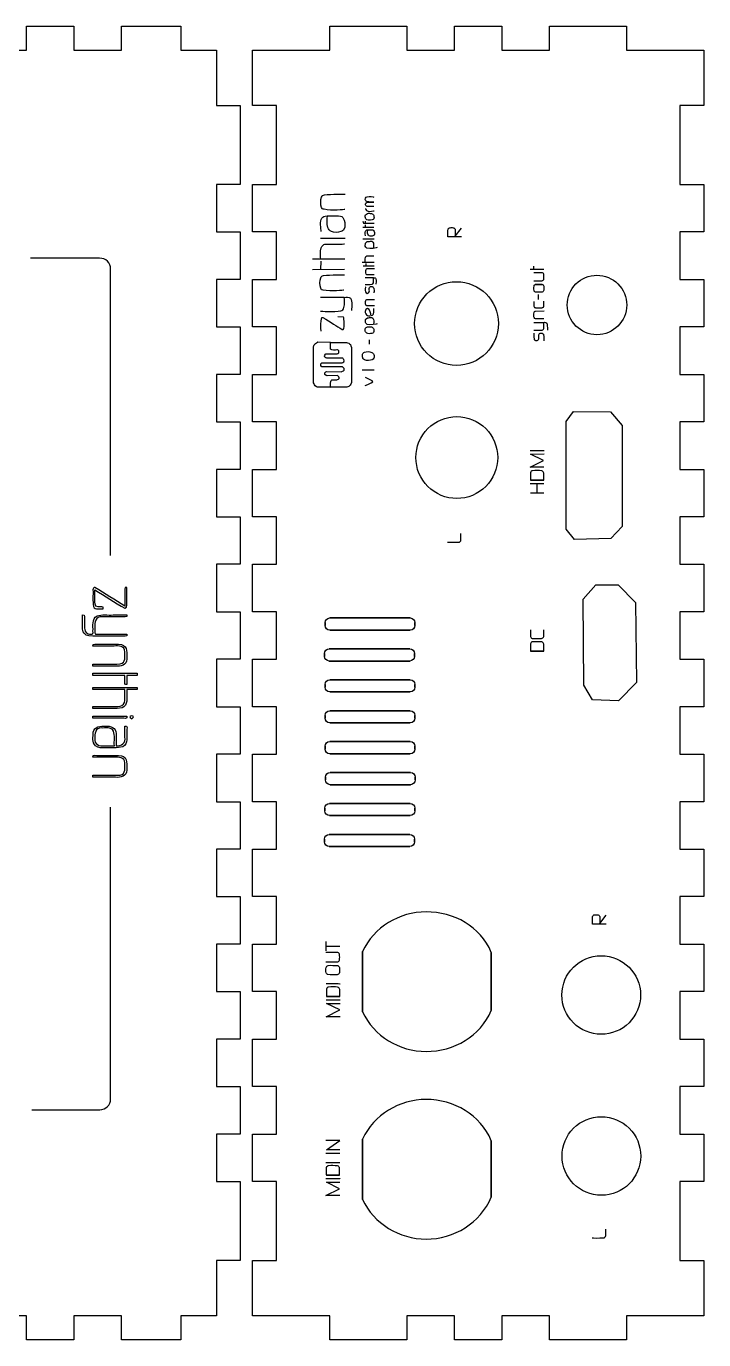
# Model space of a CAD drawing. Extents: x 1 to 409, y 1 to 167.
# Drawn here: x 128.4 to 214, y 0.6 to 166.6 of the extents above; entities that cross this region are included whole.
import ezdxf

# ---------------------------------------------------------------- set-up
doc = ezdxf.new("R2010")
doc.units = 0
doc.layers.add('Imprimir', color=7, linetype='CONTINUOUS')

msp = doc.modelspace()

# ---------------------------------------------------------------- linework, layer by layer
at = {"layer": 'Imprimir', "color": 5}
msp.add_lwpolyline([(122.463343, 163.614104), (128.463334, 163.614104), (128.463334, 166.614111), (134.463355, 166.614111), (134.463355, 163.614104), (140.463349, 163.614104), (140.463349, 166.614111), (147.963382, 166.614111), (147.963382, 163.614104), (152.463398, 163.614104), (152.463398, 156.614086), (155.463392, 156.614086), (155.463392, 146.614061), (152.463398, 146.614061), (152.463398, 140.614046), (155.463392, 140.614046), (155.463392, 134.614035), (152.463398, 134.614035), (152.463398, 128.614025), (155.463392, 128.614025), (155.463392, 122.614014), (152.463398, 122.614014), (152.463398, 116.614004), (155.463392, 116.614004), (155.463392, 110.613993), (152.463398, 110.613993), (152.463398, 104.613985), (155.463392, 104.613985), (155.463392, 98.613978), (152.463398, 98.613978), (152.463398, 92.61397), (155.463392, 92.61397), (155.463392, 86.613965), (152.463398, 86.613965), (152.463398, 80.613963), (155.463392, 80.613963), (155.463392, 74.613958), (152.463398, 74.613958), (152.463398, 68.61395), (155.463392, 68.61395), (155.463392, 62.613945), (152.463398, 62.613945), (152.463398, 56.61394), (155.463392, 56.61394), (155.463392, 50.613938), (152.463398, 50.613938), (152.463398, 44.613933), (155.463392, 44.613933), (155.463392, 38.613923), (152.463398, 38.613923), (152.463398, 32.613912), (155.463392, 32.613912), (155.463392, 26.613904), (152.463398, 26.613904), (152.463398, 20.613894), (155.463392, 20.613894), (155.463392, 10.613877), (152.463398, 10.613877), (152.463398, 3.613866), (147.963382, 3.613866), (147.963382, 0.61386), (140.463349, 0.61386), (140.463349, 3.613866), (134.463355, 3.613866), (134.463355, 0.61386), (128.463334, 0.61386), (128.463334, 3.613866), (122.463343, 3.613866)], dxfattribs=at)
for points in [[(214.044843, 110.614377), (214.044843, 104.614372), (211.044841, 104.614372), (211.044841, 98.614367), (214.044843, 98.614367), (214.044843, 92.614362), (211.044841, 92.614362), (211.044841, 86.614357), (214.044843, 86.614357), (214.044843, 80.614352), (211.044841, 80.614352), (211.044841, 74.614347), (214.044843, 74.614347), (214.044843, 68.614345), (211.044841, 68.614345), (211.044841, 62.61434), (214.044843, 62.61434), (214.044843, 56.614335), (211.044841, 56.614335), (211.044841, 50.61433), (214.044843, 50.61433), (214.044843, 44.614326), (211.044841, 44.614326), (211.044841, 38.614321), (214.044843, 38.614321), (214.044843, 32.614316), (211.044841, 32.614316), (211.044841, 26.614311), (214.044843, 26.614311), (214.044843, 20.614306), (211.044841, 20.614306), (211.044841, 10.614298), (214.044843, 10.614298), (214.044843, 3.614295), (204.294836, 3.614295), (204.294836, 0.614292), (194.544823, 0.614292), (194.544823, 3.614295), (188.544818, 3.614295), (188.544818, 0.614292), (182.544816, 0.614292), (182.544816, 3.614295), (176.544808, 3.614295), (176.544808, 0.614292), (166.794798, 0.614292), (166.794798, 3.614295), (157.044791, 3.614295), (157.044791, 10.614298), (160.044793, 10.614298), (160.044793, 20.614306), (157.044791, 20.614306), (157.044791, 26.614311), (160.044793, 26.614311), (160.044793, 32.614316), (157.044791, 32.614316), (157.044791, 38.614321), (160.044793, 38.614321), (160.044793, 44.614326), (157.044791, 44.614326), (157.044791, 50.61433), (160.044793, 50.61433), (160.044793, 56.614335), (157.044791, 56.614335), (157.044791, 62.61434), (160.044793, 62.61434), (160.044793, 68.614345), (157.044791, 68.614345), (157.044791, 74.614347), (160.044793, 74.614347), (160.044793, 80.614352), (157.044791, 80.614352), (157.044791, 86.614357), (160.044793, 86.614357), (160.044793, 92.614362), (157.044791, 92.614362), (157.044791, 98.614367), (160.044793, 98.614367), (160.044793, 104.614372), (157.044791, 104.614372), (157.044791, 110.614377), (160.044793, 110.614377), (160.044793, 116.614382), (157.044791, 116.614382), (157.044791, 122.614384), (160.044793, 122.614384), (160.044793, 128.614389), (157.044791, 128.614389), (157.044791, 134.614394), (160.044793, 134.614394), (160.044793, 140.614399), (157.044791, 140.614399), (157.044791, 146.614403), (160.044793, 146.614403), (160.044793, 156.614411), (157.044791, 156.614411), (157.044791, 163.614416), (166.794798, 163.614416), (166.794798, 166.614419), (176.544808, 166.614419), (176.544808, 163.614416), (182.544816, 163.614416), (182.544816, 166.614419), (188.544818, 166.614419), (188.544818, 163.614416), (194.544823, 163.614416), (194.544823, 166.614419), (204.294836, 166.614419), (204.294836, 163.614416), (214.044843, 163.614416), (214.044843, 156.614411), (211.044841, 156.614411), (211.044841, 146.614403), (214.044843, 146.614403), (214.044843, 140.614399), (211.044841, 140.614399), (211.044841, 134.614394), (214.044843, 134.614394), (214.044843, 128.614389), (211.044841, 128.614389), (211.044841, 122.614384), (214.044843, 122.614384), (214.044843, 116.614382), (211.044841, 116.614382), (211.044841, 110.614377), (214.044843, 110.614377)], [(200.555507, 127.631378), (200.555507, 127.631378)], [(182.802756, 123.747224), (182.802756, 123.747224)], [(202.254197, 117.875864), (203.727727, 116.146068), (203.727722, 103.396764), (202.318256, 101.859161), (197.705452, 101.731032), (196.680384, 103.076442), (196.680384, 116.658555), (197.577318, 117.939898), (202.254197, 117.875864)], [(182.844527, 106.93556), (182.844527, 106.93556)], [(205.433193, 93.795143), (205.54004, 83.661915), (203.296015, 81.381116), (199.983406, 81.506364), (198.914822, 83.322955), (198.807962, 94.222484), (200.410837, 96.039064), (203.242596, 96.03912), (205.433193, 93.795143)], [(166.793438, 91.832957), (176.966005, 91.832957)], [(166.200822, 90.890814), (166.200822, 91.240346)], [(176.966005, 90.298201), (166.793438, 90.298201)], [(177.558621, 91.240346), (177.558621, 90.890814)], [(177.558621, 91.240346), (177.558621, 91.240346)], [(166.144527, 86.984167), (166.144527, 87.333682)], [(166.737143, 87.926301), (176.90971, 87.926301)], [(176.90971, 86.391548), (166.737143, 86.391548)], [(177.502326, 87.333682), (177.502326, 86.984167)], [(177.502326, 87.333682), (177.502326, 87.333682)], [(166.200822, 83.07754), (166.200822, 83.427058)], [(166.793438, 84.019674), (176.966005, 84.019674)], [(177.558621, 83.427058), (177.558621, 83.07754)], [(177.558621, 83.427058), (177.558621, 83.427058)], [(176.966005, 82.484924), (166.793438, 82.484924)], [(166.793438, 80.113033), (176.966005, 80.113033)], [(166.200822, 79.170896), (166.200822, 79.520414)], [(176.966005, 78.578277), (166.793438, 78.578277)], [(177.558621, 79.520414), (177.558621, 79.170896)], [(177.558621, 79.520414), (177.558621, 79.520414)], [(166.200822, 75.264254), (166.200822, 75.613758)], [(166.793438, 76.206369), (176.966005, 76.206369)], [(177.558621, 75.613758), (177.558621, 75.264254)], [(177.558621, 75.613758), (177.558621, 75.613758)], [(176.966005, 74.671616), (166.793438, 74.671616)], [(166.241713, 71.357621), (166.241713, 71.707125)], [(166.834329, 72.299736), (177.006896, 72.299736)], [(177.599512, 71.707125), (177.599512, 71.357621)], [(177.599512, 71.707125), (177.599512, 71.707125)], [(177.006896, 70.764986), (166.834329, 70.764986)], [(166.778037, 68.393106), (176.950601, 68.393106)], [(166.185421, 67.450963), (166.185421, 67.800467)], [(176.950601, 66.858353), (166.778037, 66.858353)], [(177.54322, 67.800467), (177.54322, 67.450963)], [(177.54322, 67.800467), (177.54322, 67.800467)], [(166.144527, 63.544302), (166.144527, 63.893834)], [(166.737143, 64.486445), (176.90971, 64.486445)], [(177.502326, 63.893834), (177.502326, 63.544302)], [(177.502326, 63.893834), (177.502326, 63.893834)], [(176.90971, 62.951692), (166.737143, 62.951692)], [(170.916222, 49.687276), (170.916222, 42.052939)], [(187.196239, 42.237955), (187.196239, 49.573961)], [(201.092861, 39.212767), (201.092861, 39.212767)], [(170.916222, 25.977984), (170.916222, 18.343647)], [(187.196239, 18.629268), (187.196239, 25.764274)], [(201.112284, 18.864291), (201.112284, 18.864291)]]:
    msp.add_lwpolyline(points, close=True, dxfattribs=at)
at = {"layer": 'Imprimir', "color": 7}
for points in [[(171.406795, 144.310595), (171.519048, 144.397887), (172.379657, 144.404378)], [(172.367186, 143.836688), (171.506577, 143.849105)], [(170.957785, 141.965809), (171.057564, 141.716352), (172.404603, 141.716352)], [(170.960926, 141.231579), (172.345556, 141.242022), (172.345556, 141.242022), (172.345556, 141.242022)], [(171.294544, 141.703878), (171.294544, 141.978283)], [(171.313156, 141.231579), (171.325292, 141.538383)], [(165.61941, 139.84457), (168.759135, 139.84457)], [(170.969167, 139.743563), (172.415556, 139.743563)], [(183.443276, 139.991032), (181.709726, 139.991032)], [(182.631165, 140.065906), (183.430785, 141.093533)], [(171.282072, 138.822784), (171.307021, 139.184509)], [(137.696468, 137.311482), (128.979803, 137.311482)], [(164.596352, 137.234014), (168.68858, 137.234014)], [(165.654688, 135.893459), (165.689966, 136.916514)], [(170.882214, 136.791151), (172.392752, 136.791151)], [(171.031481, 136.32794), (172.416112, 136.338382), (172.416112, 136.338382), (172.416112, 136.338382)], [(171.383712, 136.32794), (171.395847, 136.634744)], [(192.584059, 135.919059), (192.584059, 136.289476)], [(139.106594, 99.727923), (139.106594, 135.941733)], [(164.63163, 135.893459), (168.653302, 135.928737), (168.653302, 135.928737), (168.653302, 135.928737)], [(172.312883, 134.806706), (171.293985, 134.806706), (171.281849, 134.806706), (171.281849, 134.806706)], [(193.862881, 135.90142), (193.862881, 135.918918)], [(172.628255, 134.02131), (172.628255, 134.02131), (172.628255, 134.02131)], [(192.56642, 134.446226), (193.651214, 134.446226)], [(168.618024, 132.330403), (165.654688, 132.330403), (165.61941, 132.330403), (165.61941, 132.330403)], [(192.584059, 131.835671), (192.584059, 131.227115)], [(193.157323, 132.09142), (193.157323, 132.717615)], [(193.862881, 131.350587), (193.845242, 131.862115)], [(168.547469, 129.860959), (167.806632, 129.896237), (167.806632, 129.896237)], [(169.535246, 130.672348), (169.535246, 130.672348), (169.535246, 130.672348)], [(171.294544, 129.181481), (171.319492, 129.543205)], [(192.786906, 130.609754), (193.8717, 130.636283)], [(192.804545, 131.041921), (193.615937, 131.041921)], [(193.862881, 129.630809), (192.8751, 129.630809)], [(192.5576, 129.189837), (193.818784, 129.189837)], [(165.303451, 126.712093), (166.902519, 126.703344)], [(166.900787, 125.810336), (166.900787, 126.667925), (168.854972, 126.667925)], [(171.818393, 126.44988), (171.818393, 126.986215)], [(164.7292, 121.623344), (164.7292, 126.084826)], [(166.314605, 125.215045), (167.741809, 125.215045)], [(168.439744, 124.65362), (166.416615, 124.65362)], [(169.535238, 126.049491), (169.535238, 121.543842)], [(165.789356, 124.061716), (168.342564, 124.061716)], [(168.413238, 123.558118), (165.807023, 123.558118)], [(166.363608, 123.001548), (168.280721, 122.95738)], [(167.741809, 122.46256), (166.451952, 122.453811)], [(167.04387, 121.923656), (167.653459, 121.923656)], [(168.907979, 120.987271), (165.223941, 120.987271)], [(193.854293, 110.872802), (192.101893, 110.872802), (193.810639, 111.727174), (192.145547, 112.550359), (193.866767, 112.556568)], [(192.134267, 108.821329), (193.854062, 108.821329)], [(193.007392, 107.648357), (193.007392, 108.803718)], [(192.143086, 107.639523), (193.862881, 107.639523)], [(183.373415, 101.790423), (183.373415, 102.510428)], [(139.575534, 75.680304), (139.575534, 75.680304)], [(139.106594, 31.040345), (139.106594, 67.920948)], [(201.710397, 53.154872), (199.97685, 53.154872)], [(200.898286, 53.229845), (201.697906, 54.257481)], [(166.330452, 49.777829), (166.330452, 50.931545)], [(166.330452, 50.345333), (168.082852, 50.357807)], [(166.293035, 49.553324), (166.293035, 49.553324), (166.293035, 49.553324)], [(168.089089, 41.43367), (166.336689, 41.43367), (168.045435, 42.288044), (166.380343, 43.111233), (168.10156, 43.11747)], [(129.152382, 29.670605), (137.736769, 29.670605)], [(168.082852, 24.611202), (166.367872, 24.617439), (168.082852, 25.796098), (166.317981, 25.796101), (166.317981, 25.796101), (166.317981, 25.796101)], [(168.07038, 18.848868), (166.317981, 18.848868), (168.026723, 19.703242), (166.361635, 20.52643), (168.082852, 20.532667)], [(201.661387, 13.861879), (201.661387, 14.581905)]]:
    msp.add_lwpolyline(points, dxfattribs=at)
for points in [[(171.481634, 142.165453), (171.481631, 142.16534)], [(192.601698, 133.20267), (192.601698, 133.20267)], [(192.764159, 133.97881), (193.615928, 133.97881)], [(171.469163, 127.821988), (171.46916, 127.821875)], [(171.194764, 124.454371), (171.194764, 124.454287)], [(192.163186, 109.243025), (193.834515, 109.243025)], [(192.163186, 109.243025), (192.163186, 109.243025)], [(135.544269, 90.617713), (135.544269, 90.617736)], [(192.163186, 87.62167), (193.834515, 87.62167)], [(192.163186, 87.62167), (192.163186, 87.62167)], [(136.877374, 86.005804), (136.877374, 86.005799)], [(140.908921, 84.576304), (140.908921, 84.576289)], [(136.877431, 80.660177), (136.877374, 80.660174)], [(136.877374, 79.406286), (136.877374, 79.406286)], [(141.768486, 79.06587), (141.768486, 79.06587)], [(136.877374, 71.954276), (136.877374, 71.95427)], [(166.567431, 46.759466), (166.567431, 46.759463)], [(166.380343, 43.984312), (168.051669, 43.984312)], [(166.380343, 43.984312), (166.380343, 43.984312)], [(166.361635, 21.39951), (168.032961, 21.39951)], [(166.361635, 21.39951), (166.361635, 21.39951)]]:
    msp.add_lwpolyline(points, close=True, dxfattribs=at)
for points in [[(165.760521, 143.689848), (165.636572, 144.02033), (165.600956, 144.715556), (165.760521, 145.030403)], [(165.760521, 145.030403), (165.855167, 145.217149), (165.905499, 145.287056), (166.113299, 145.312625)], [(166.113299, 145.312625), (166.95985, 145.416822), (168.759135, 145.383181), (168.759135, 145.383181)], [(171.331961, 144.572667), (171.272372, 144.682536), (171.269115, 144.795001), (171.319486, 144.909414)], [(171.319486, 144.909414), (171.351668, 144.98251), (171.430837, 145.033761), (171.506574, 145.059077)], [(171.481631, 144.460399), (171.422757, 144.481001), (171.36169, 144.517831), (171.331961, 144.572667)], [(172.379657, 144.404378), (172.379657, 144.404378), (171.752554, 144.365713), (171.481631, 144.460399)], [(171.506574, 145.059077), (171.774807, 145.148767), (172.354711, 145.034241), (172.354711, 145.034241)], [(166.078021, 143.478181), (165.841423, 143.525482), (165.845247, 143.463788), (165.760521, 143.689848)], [(168.68858, 143.442903), (168.68858, 143.442903), (167.033329, 143.28723), (166.078021, 143.478181)], [(171.307015, 142.352425), (171.307015, 142.352425), (171.246834, 142.662813), (171.319489, 142.788966)], [(171.344435, 143.973819), (171.289277, 144.08112), (171.301562, 144.228779), (171.406795, 144.310595)], [(171.294544, 143.599706), (171.294544, 143.599706), (171.411313, 143.334361), (171.531523, 143.275433)], [(171.319489, 142.788966), (171.370738, 142.877951), (171.440481, 142.909362), (171.581414, 142.951103)], [(171.506577, 143.849105), (171.506577, 143.849105), (171.375606, 143.91317), (171.344435, 143.973819)], [(171.531523, 143.275433), (171.796673, 143.145441), (172.417077, 143.300268), (172.417077, 143.300268)], [(171.581414, 142.951103), (171.72235, 142.992844), (171.834093, 142.986127), (172.080318, 142.951046)], [(172.080318, 142.951046), (172.192287, 142.935242), (172.321327, 142.797179), (172.354714, 142.689116)], [(165.725244, 140.655987), (165.725244, 140.655987), (165.509042, 141.73814), (165.725244, 142.208209)], [(165.725244, 142.208209), (165.815848, 142.4052), (166.002905, 142.615371), (166.219132, 142.631543)], [(166.219132, 142.631543), (166.860996, 142.679549), (167.465254, 142.653274), (168.159413, 142.631543)], [(166.536632, 141.185154), (166.363486, 141.609983), (166.501355, 142.560987), (166.501355, 142.560987)], [(166.995244, 140.691265), (166.790655, 140.784088), (166.621423, 140.9771), (166.536632, 141.185154)], [(168.159413, 142.631543), (168.392712, 142.624205), (168.539764, 142.322284), (168.618024, 142.102376)], [(168.618024, 142.102376), (168.748188, 141.736616), (168.764136, 141.281448), (168.582746, 140.938209)], [(171.481631, 142.16534), (171.389562, 142.213572), (171.307015, 142.352425), (171.307015, 142.352425)], [(172.142681, 142.140335), (171.875038, 142.122273), (171.676963, 142.063006), (171.481634, 142.165453)], [(172.34224, 142.265049), (172.307295, 142.184079), (172.230672, 142.14629), (172.142681, 142.140335)], [(172.354714, 142.689116), (172.396466, 142.554016), (172.398275, 142.394899), (172.34224, 142.265049)], [(181.809678, 141.065508), (181.836235, 141.097597), (181.86917, 141.130589), (181.90963, 141.140467)], [(181.90963, 141.140467), (182.060133, 141.177212), (182.230849, 141.166431), (182.387531, 141.152884)], [(182.387531, 141.152884), (182.433572, 141.148933), (182.477557, 141.126073), (182.515595, 141.099798)], [(168.194691, 140.655987), (167.812531, 140.537905), (167.359499, 140.526024), (166.995244, 140.691265)], [(168.582746, 140.938209), (168.508017, 140.796788), (168.347503, 140.703203), (168.194691, 140.655987)], [(171.301732, 140.120696), (171.301732, 140.120696), (171.219238, 140.533587), (171.301732, 140.71294)], [(171.301732, 140.71294), (171.336304, 140.788124), (171.407678, 140.868303), (171.49018, 140.874484)], [(171.49018, 140.874484), (171.73509, 140.892546), (171.965648, 140.882668), (172.230511, 140.874484)], [(171.531526, 139.409016), (171.719226, 139.423692), (171.892581, 139.448471), (172.105266, 139.433852)], [(171.611324, 140.322711), (171.545258, 140.484763), (171.597862, 140.847616), (171.597862, 140.847616)], [(171.78631, 140.134243), (171.708247, 140.169634), (171.643675, 140.243294), (171.611324, 140.322711)], [(172.24397, 140.120696), (172.098152, 140.075654), (171.925296, 140.071082), (171.78631, 140.134243)], [(172.230511, 140.874484), (172.319527, 140.870815), (172.375638, 140.756486), (172.405497, 140.672582)], [(172.392035, 140.228336), (172.363522, 140.174403), (172.302277, 140.138674), (172.24397, 140.120696)], [(172.405497, 140.672582), (172.455163, 140.532995), (172.461247, 140.359315), (172.392035, 140.228336)], [(181.709726, 139.991032), (181.709726, 139.991032), (181.713677, 140.536934), (181.728466, 140.809392)], [(181.728466, 140.809392), (181.730441, 140.845911), (181.728183, 140.883447), (181.737835, 140.918696)], [(181.737835, 140.918696), (181.75237, 140.97119), (181.774948, 141.023542), (181.809678, 141.065508)], [(182.515595, 141.099798), (182.556819, 141.07135), (182.593739, 141.0339), (182.618671, 140.990466)], [(182.618671, 140.990466), (182.637043, 140.958462), (182.648005, 140.921124), (182.649904, 140.884265)], [(182.649904, 140.884265), (182.663846, 140.613755), (182.631165, 140.065906), (182.631165, 140.065906)], [(165.654688, 137.234014), (165.654688, 137.234014), (165.5387, 138.19024), (165.725244, 138.609848)], [(165.725244, 138.609848), (165.813065, 138.807403), (165.967689, 139.071874), (166.183855, 139.068459)], [(166.183855, 139.068459), (166.971068, 139.056041), (168.653302, 139.103737), (168.653302, 139.103737)], [(171.494106, 138.573356), (171.394588, 138.618117), (171.282072, 138.822784), (171.282072, 138.822784)], [(171.307021, 139.184509), (171.307021, 139.184509), (171.426017, 139.400747), (171.531526, 139.409016)], [(172.791255, 138.635615), (172.791255, 138.635615), (171.858167, 138.409583), (171.494106, 138.573356)], [(172.105266, 139.433852), (172.208294, 139.426796), (172.269421, 139.29387), (172.304826, 139.19687)], [(172.304826, 139.19687), (172.37467, 139.005495), (172.304826, 138.585718), (172.304826, 138.585718)], [(139.106594, 135.941733), (139.106594, 136.698074), (138.493492, 137.311482), (137.696468, 137.311482)], [(171.272872, 136.791151), (171.272872, 136.791151), (171.230056, 137.213666), (171.298921, 137.399086)], [(171.298921, 137.399086), (171.331337, 137.486378), (171.388413, 137.603246), (171.468203, 137.60175)], [(171.468203, 137.60175), (171.758782, 137.596106), (172.379736, 137.617272), (172.379736, 137.617272)], [(165.654688, 133.49457), (165.530739, 133.825052), (165.495122, 134.520278), (165.654688, 134.835126)], [(165.654688, 134.835126), (165.749334, 135.021872), (165.799666, 135.091778), (166.007466, 135.117348)], [(166.007466, 135.117348), (166.854017, 135.221544), (168.653302, 135.187903), (168.653302, 135.187903)], [(171.383943, 135.304772), (171.340803, 135.44275), (171.328407, 135.732987), (171.383943, 135.86439)], [(171.383943, 135.86439), (171.416887, 135.942368), (171.434404, 135.971522), (171.506729, 135.982218)], [(171.49445, 135.216464), (171.412103, 135.236502), (171.413432, 135.210255), (171.383943, 135.304772)], [(172.403067, 135.202071), (172.403067, 135.202071), (171.82695, 135.137075), (171.49445, 135.216464)], [(171.506729, 135.982218), (171.801375, 136.025708), (172.427623, 136.011625), (172.427623, 136.011625)], [(172.288618, 134.806762), (172.288618, 134.806762), (172.456503, 134.849406), (172.53121, 134.806762)], [(172.300748, 134.205064), (172.358332, 134.389327), (172.312883, 134.806706), (172.312883, 134.806706)], [(172.53121, 134.806762), (172.56819, 134.785596), (172.600341, 134.740468), (172.61612, 134.689781)], [(172.61612, 134.689781), (172.679893, 134.484916), (172.628255, 134.02131), (172.628255, 134.02131)], [(192.125448, 135.90142), (192.160725, 135.90142), (193.862881, 135.90142), (193.862881, 135.90142)], [(193.571839, 135.469282), (193.244253, 135.469282), (192.575239, 135.460533), (192.575239, 135.460533)], [(193.739409, 135.407531), (193.690457, 135.441398), (193.631368, 135.469282), (193.571839, 135.469282)], [(193.651214, 134.446226), (193.651214, 134.446226), (193.727792, 134.492595), (193.757048, 134.525587)], [(193.853861, 135.275254), (193.849712, 135.33342), (193.787355, 135.374342), (193.739409, 135.407531)], [(193.757048, 134.525587), (193.799872, 134.573875), (193.854538, 134.628767), (193.853861, 134.693283)], [(193.853861, 134.693283), (193.851039, 134.951206), (193.86865, 135.067002), (193.853861, 135.275254)], [(165.972188, 133.282903), (165.73559, 133.330204), (165.739414, 133.26851), (165.654688, 133.49457)], [(168.582746, 133.247626), (168.582746, 133.247626), (166.927496, 133.091952), (165.972188, 133.282903)], [(171.331961, 133.696444), (171.331961, 133.696444), (171.213887, 133.235264), (171.307012, 133.035394)], [(171.281849, 133.987866), (171.281849, 133.987866), (171.88699, 133.948778), (172.167319, 134.004517)], [(171.307012, 133.035394), (171.347054, 132.949458), (171.437176, 132.870125), (171.53152, 132.860784)], [(171.53152, 132.860784), (171.651789, 132.84893), (171.722054, 132.9299), (171.78097, 133.035423)], [(171.78097, 133.035423), (171.872535, 133.199422), (171.710646, 133.422349), (171.805919, 133.584204)], [(171.805919, 133.584204), (171.868228, 133.690065), (172.023992, 133.765532), (172.142681, 133.733866)], [(172.142681, 133.733866), (172.272034, 133.69935), (172.341303, 133.537863), (172.37966, 133.409593)], [(172.167319, 134.004517), (172.23523, 134.018064), (172.273609, 134.118253), (172.300748, 134.205064)], [(172.37966, 133.409593), (172.427364, 133.250053), (172.354711, 132.91068), (172.354711, 132.91068)], [(192.601698, 133.20267), (192.540822, 133.402343), (192.610503, 133.828865), (192.610503, 133.828865)], [(192.681064, 133.088116), (192.650367, 133.122971), (192.615244, 133.158249), (192.601698, 133.20267)], [(192.610503, 133.828865), (192.610503, 133.828865), (192.614708, 133.881443), (192.62992, 133.901283)], [(192.62992, 133.901283), (192.661376, 133.94229), (192.764159, 133.97881), (192.764159, 133.97881)], [(192.769259, 133.008727), (192.729742, 133.011549), (192.707201, 133.058427), (192.681064, 133.088116)], [(193.633567, 133.026225), (193.357105, 132.989028), (193.056959, 132.996394), (192.769259, 133.008727)], [(193.615928, 133.97881), (193.615928, 133.97881), (193.705886, 133.97881), (193.7394, 133.952281)], [(193.74822, 133.096781), (193.717573, 133.064015), (193.67804, 133.032208), (193.633567, 133.026225)], [(193.7394, 133.952281), (193.794885, 133.910089), (193.833581, 133.836683), (193.836414, 133.767058)], [(193.836414, 133.264364), (193.829923, 133.20157), (193.791332, 133.142896), (193.74822, 133.096781)], [(193.836414, 133.767058), (193.843046, 133.604357), (193.853235, 133.427037), (193.836414, 133.264364)], [(168.547469, 132.330403), (168.547469, 132.330403), (169.035741, 132.420404), (169.253024, 132.330403)], [(168.582746, 131.060403), (168.750228, 131.449362), (168.618024, 132.330403), (168.618024, 132.330403)], [(169.253024, 132.330403), (169.360573, 132.285869), (169.454079, 132.190449), (169.499969, 132.083459)], [(169.499969, 132.083459), (169.685448, 131.651038), (169.535246, 130.672348), (169.535246, 130.672348)], [(171.351657, 131.389108), (171.305708, 131.527001), (171.292506, 131.817013), (171.351657, 131.948331)], [(171.351657, 131.948331), (171.386743, 132.026252), (171.4054, 132.055406), (171.482433, 132.066074)], [(171.469355, 131.300885), (171.381649, 131.320923), (171.383065, 131.294676), (171.351657, 131.389108)], [(172.4371, 131.286492), (172.4371, 131.286492), (171.82349, 131.22158), (171.469355, 131.300885)], [(171.482433, 132.066074), (171.796253, 132.109536), (172.463254, 132.095453), (172.463254, 132.095453)], [(192.584059, 131.227115), (192.584059, 131.227115), (192.63583, 131.120802), (192.681073, 131.086004)], [(193.783506, 131.121281), (193.837498, 131.181508), (193.862881, 131.350587), (193.862881, 131.350587)], [(165.689966, 128.061792), (165.689966, 128.061792), (165.592633, 130.012174), (165.901632, 129.825681)], [(165.61941, 130.601792), (165.61941, 130.601792), (167.379388, 130.51927), (168.194691, 130.63707)], [(165.901632, 129.825681), (166.971523, 129.179928), (167.620112, 128.711101), (168.37108, 128.273459)], [(168.194691, 130.63707), (168.392198, 130.665603), (168.503823, 130.8771), (168.582746, 131.060403)], [(168.37108, 128.273459), (168.75583, 128.049233), (168.547469, 129.860959), (168.547469, 129.860959)], [(171.269598, 130.565837), (171.254951, 130.374575), (171.386717, 130.156276), (171.556468, 130.066925)], [(171.56894, 130.940007), (171.409862, 130.954401), (171.281798, 130.725095), (171.269598, 130.565837)], [(171.319492, 129.543205), (171.319492, 129.543205), (171.438488, 129.759444), (171.544, 129.767713)], [(171.544, 129.767713), (171.7317, 129.782388), (171.905052, 129.807167), (172.117738, 129.792548)], [(171.556468, 130.066925), (171.741002, 129.969784), (171.994263, 130.022192), (172.180098, 130.116822)], [(171.99301, 130.154244), (171.99301, 130.154244), (171.865369, 130.913281), (171.56894, 130.940007)], [(172.117738, 129.792548), (172.220766, 129.785493), (172.281892, 129.652566), (172.3173, 129.555566)], [(172.180098, 130.116822), (172.248409, 130.15162), (172.30248, 130.219804), (172.329769, 130.291432)], [(172.3173, 129.555566), (172.387141, 129.364191), (172.3173, 128.944414), (172.3173, 128.944414)], [(172.329769, 130.291432), (172.406736, 130.493504), (172.342243, 130.940007), (172.342243, 130.940007)], [(192.592878, 129.877754), (192.592878, 129.877754), (192.570978, 130.246534), (192.610517, 130.424559)], [(192.689892, 129.683726), (192.626245, 129.732155), (192.592878, 129.877754), (192.592878, 129.877754)], [(192.610517, 130.424559), (192.620225, 130.468276), (192.6327, 130.515463), (192.663434, 130.548032)], [(192.663434, 130.548032), (192.695003, 130.581503), (192.786906, 130.609754), (192.786906, 130.609754)], [(192.681073, 131.086004), (192.715713, 131.059475), (192.804545, 131.041921), (192.804545, 131.041921)], [(192.8751, 129.630809), (192.8751, 129.630809), (192.729872, 129.653387), (192.689892, 129.683726)], [(193.615937, 131.041921), (193.615937, 131.041921), (193.742251, 131.075251), (193.783506, 131.121281)], [(171.294544, 128.00896), (171.294544, 128.00896), (171.234362, 128.319348), (171.307018, 128.445502)], [(171.506577, 128.932053), (171.40706, 128.976813), (171.294544, 129.181481), (171.294544, 129.181481)], [(171.46916, 127.821875), (171.377091, 127.870107), (171.294544, 128.00896), (171.294544, 128.00896)], [(171.307018, 128.445502), (171.358264, 128.534486), (171.428009, 128.565898), (171.568943, 128.607638)], [(172.130206, 127.79687), (171.862564, 127.778808), (171.664489, 127.719541), (171.469163, 127.821988)], [(172.803727, 128.994311), (172.803727, 128.994311), (171.870641, 128.768279), (171.506577, 128.932053)], [(171.568943, 128.607638), (171.709876, 128.649379), (171.821619, 128.642662), (172.067847, 128.607582)], [(172.067847, 128.607582), (172.179815, 128.591777), (172.308853, 128.453714), (172.342243, 128.345651)], [(172.329769, 127.921584), (172.294824, 127.840615), (172.218198, 127.802825), (172.130206, 127.79687)], [(172.342243, 128.345651), (172.383992, 128.210552), (172.385801, 128.051435), (172.329769, 127.921584)], [(192.587555, 127.832348), (192.587555, 127.832348), (192.540681, 127.359711), (192.607565, 127.110113)], [(192.56642, 128.210865), (192.56642, 128.210865), (193.228431, 128.163056), (193.5542, 128.210865)], [(193.308803, 127.784145), (193.355079, 127.819648), (193.419501, 127.829441), (193.477834, 127.829441)], [(193.477834, 127.829441), (193.56657, 127.829441), (193.664566, 127.814484), (193.734964, 127.760523)], [(193.5542, 128.210865), (193.614935, 128.219896), (193.682448, 128.225823), (193.730589, 128.263781)], [(193.730589, 128.263781), (193.778056, 128.301345), (193.816486, 128.360697), (193.82138, 128.421036)], [(193.82138, 129.189837), (193.82138, 129.189837), (194.023533, 129.223591), (194.109825, 129.181088)], [(193.82138, 128.421036), (193.843619, 128.695017), (193.82138, 129.189837), (193.82138, 129.189837)], [(194.109825, 129.181088), (194.184789, 129.144174), (194.259505, 129.070119), (194.268575, 128.987061)], [(194.268575, 128.987061), (194.298573, 128.712374), (194.286214, 128.193311), (194.286214, 128.193311)], [(164.7292, 126.084826), (164.7292, 126.084826), (164.806469, 126.332871), (164.888223, 126.429391)], [(164.888223, 126.429391), (164.996441, 126.557153), (165.303451, 126.712093), (165.303451, 126.712093)], [(168.854972, 126.667925), (168.854972, 126.667925), (169.185593, 126.599119), (169.305537, 126.491226)], [(169.305537, 126.491226), (169.42893, 126.380228), (169.535238, 126.049491), (169.535238, 126.049491)], [(192.607565, 127.110113), (192.623962, 127.048871), (192.650674, 126.984948), (192.699553, 126.94538)], [(192.699553, 126.94538), (192.72721, 126.923085), (192.761328, 126.919134), (192.801567, 126.913856)], [(192.801567, 126.913856), (192.868496, 126.905107), (192.93888, 126.896358), (193.004084, 126.913856)], [(193.004084, 126.913856), (193.064663, 126.930225), (193.128838, 126.958193), (193.167014, 127.007949)], [(193.167014, 127.007949), (193.210013, 127.063998), (193.212647, 127.142597), (193.221867, 127.212645)], [(193.221867, 127.212645), (193.240183, 127.351752), (193.185556, 127.498028), (193.221867, 127.633551)], [(193.221867, 127.633551), (193.236881, 127.689544), (193.26282, 127.748867), (193.308803, 127.784145)], [(193.734964, 127.760523), (193.775855, 127.72914), (193.799003, 127.676421), (193.812279, 127.626608)], [(193.812279, 127.626608), (193.876526, 127.385562), (193.844601, 126.878211), (193.844601, 126.878211)], [(166.150753, 124.807121), (166.110073, 124.877564), (166.119618, 124.976031), (166.150753, 125.051187)], [(166.150753, 125.051187), (166.18031, 125.122561), (166.314605, 125.215045), (166.314605, 125.215045)], [(166.416615, 124.65362), (166.416615, 124.65362), (166.201917, 124.718503), (166.150753, 124.807121)], [(167.052707, 125.722622), (166.996226, 125.737862), (166.900787, 125.810336), (166.900787, 125.810336)], [(167.777146, 125.722622), (167.777146, 125.722622), (167.285958, 125.660109), (167.052707, 125.722622)], [(167.741809, 125.215045), (167.741809, 125.215045), (167.885691, 125.284754), (167.9185, 125.351556)], [(167.9185, 125.581256), (167.893015, 125.642809), (167.777146, 125.722622), (167.777146, 125.722622)], [(167.9185, 125.351556), (167.952251, 125.420277), (167.9478, 125.510503), (167.9185, 125.581256)], [(168.589932, 124.485754), (168.563121, 124.555887), (168.439744, 124.65362), (168.439744, 124.65362)], [(170.970256, 124.641372), (170.970256, 124.641372), (170.886583, 125.000556), (170.945308, 125.165204)], [(170.945308, 125.165204), (170.982891, 125.270558), (171.067318, 125.369844), (171.169815, 125.414661)], [(171.194764, 124.454287), (171.102957, 124.486855), (170.970256, 124.641372), (170.970256, 124.641372)], [(171.169815, 125.414661), (171.451719, 125.537935), (171.810731, 125.525179), (172.092787, 125.402243)], [(172.092787, 125.402243), (172.208701, 125.351725), (172.306101, 125.244565), (172.354711, 125.127838)], [(172.367186, 124.666377), (172.332362, 124.578972), (172.254308, 124.503365), (172.167623, 124.466789)], [(172.354711, 125.127838), (172.413862, 124.985796), (172.424138, 124.809322), (172.367186, 124.666377)], [(165.674506, 123.752485), (165.654863, 123.811187), (165.643346, 123.880275), (165.665672, 123.938018)], [(165.665672, 123.938018), (165.686698, 123.992402), (165.789356, 124.061716), (165.789356, 124.061716)], [(165.807023, 123.558118), (165.807023, 123.558118), (165.699395, 123.678119), (165.674506, 123.752485)], [(166.17808, 122.824848), (166.210147, 122.904012), (166.363608, 123.001548), (166.363608, 123.001548)], [(168.280721, 122.95738), (168.280721, 122.95738), (168.535751, 123.044671), (168.598768, 123.151746)], [(168.342564, 124.061716), (168.342564, 124.061716), (168.542959, 124.134698), (168.589932, 124.22072)], [(168.607602, 123.36378), (168.574308, 123.449124), (168.413238, 123.558118), (168.413238, 123.558118)], [(168.589932, 124.22072), (168.632268, 124.298246), (168.621462, 124.403233), (168.589932, 124.485754)], [(168.598768, 123.151746), (168.634647, 123.212706), (168.633307, 123.297881), (168.607602, 123.36378)], [(170.907893, 123.182057), (172.404603, 123.206893), (172.404603, 123.206893), (172.404603, 123.206893)], [(172.167623, 124.466789), (171.868804, 124.340749), (171.500411, 124.345857), (171.194764, 124.454371)], [(164.967737, 121.163942), (164.853572, 121.293313), (164.7292, 121.623344), (164.7292, 121.623344)], [(166.186914, 122.603981), (166.148549, 122.666889), (166.150414, 122.756551), (166.17808, 122.824848)], [(166.451952, 122.453811), (166.451952, 122.453811), (166.239783, 122.517283), (166.186914, 122.603981)], [(166.911353, 120.925324), (166.911353, 120.925324), (166.847204, 121.465638), (166.920187, 121.720456)], [(166.920187, 121.720456), (166.942031, 121.796685), (167.04387, 121.923656), (167.04387, 121.923656)], [(167.653459, 121.923656), (167.653459, 121.923656), (167.904211, 121.982584), (167.962673, 122.08266)], [(167.95384, 122.312361), (167.912584, 122.388505), (167.741809, 122.46256), (167.741809, 122.46256)], [(167.962673, 122.08266), (168.001321, 122.148813), (167.990331, 122.244995), (167.95384, 122.312361)], [(169.535238, 121.543842), (169.535238, 121.543842), (169.416538, 121.261817), (169.305537, 121.163942)], [(171.282072, 121.211412), (171.282072, 121.211412), (172.038874, 121.550672), (172.254934, 121.697822)], [(172.254934, 121.697822), (172.396884, 121.794512), (171.307015, 122.209209), (171.307015, 122.209209)], [(165.223941, 120.987271), (165.223941, 120.987271), (165.036373, 121.086162), (164.967737, 121.163942)], [(169.305537, 121.163942), (169.19676, 121.068043), (168.907979, 120.987271), (168.907979, 120.987271)], [(192.113298, 112.984784), (193.853223, 112.984784), (193.878169, 112.978575), (193.878169, 112.978575)], [(192.156949, 110.190925), (192.149499, 109.849944), (192.163186, 109.243025), (192.163186, 109.243025)], [(192.256732, 110.365536), (192.208031, 110.319477), (192.158569, 110.264924), (192.156949, 110.190925)], [(192.418874, 110.446618), (192.369375, 110.443796), (192.300629, 110.407079), (192.256732, 110.365536)], [(193.57259, 110.446618), (193.206432, 110.452263), (192.802053, 110.469196), (192.418874, 110.446618)], [(193.759678, 110.303193), (193.712773, 110.366242), (193.651161, 110.445405), (193.57259, 110.446618)], [(193.828278, 110.122345), (193.823423, 110.186635), (193.798162, 110.251462), (193.759678, 110.303193)], [(193.834515, 109.243025), (193.834515, 109.243025), (193.850968, 109.82175), (193.828278, 110.122345)], [(181.663913, 101.401662), (181.663913, 101.401662), (182.599093, 101.393477), (183.064204, 101.406177)], [(183.064204, 101.406177), (183.10897, 101.406177), (183.155771, 101.410128), (183.196721, 101.42819)], [(183.196721, 101.42819), (183.229315, 101.442584), (183.256758, 101.468012), (183.280651, 101.494456)], [(183.280651, 101.494456), (183.30639, 101.522932), (183.32623, 101.556856), (183.342494, 101.591625)], [(183.342494, 101.591625), (183.356888, 101.622416), (183.368205, 101.65521), (183.373415, 101.688823)], [(183.373415, 101.688823), (183.378608, 101.722294), (183.373415, 101.756556), (183.373415, 101.790423)], [(136.876386, 95.407386), (136.900658, 94.694972), (136.821212, 93.97195), (136.929585, 93.267834)], [(137.121158, 95.67872), (136.954223, 95.745906), (136.848051, 95.54331), (136.876443, 95.407442)], [(137.119972, 94.193441), (137.119972, 94.59443), (137.119972, 94.995417), (137.119972, 95.396407)], [(137.119972, 95.396407), (138.386445, 94.625644), (139.620125, 93.786708), (140.905958, 93.056201)], [(140.911885, 93.340246), (139.644509, 94.112827), (138.40239, 94.932524), (137.121158, 95.67872)], [(141.155725, 95.694685), (140.73273, 95.804591), (140.974961, 95.249296), (140.911885, 94.999284)], [(140.911885, 94.999284), (140.911885, 94.446272), (140.911885, 93.893258), (140.911885, 93.340246)], [(141.155725, 94.083323), (141.155725, 94.620443), (141.155725, 95.157565), (141.155725, 95.694685)], [(136.929585, 93.267834), (137.182964, 92.825044), (137.757202, 93.023649), (138.17808, 92.977873)], [(137.545987, 93.239267), (137.001947, 93.173837), (137.134422, 93.839091), (137.119972, 94.193441)], [(138.17808, 92.977873), (138.308297, 93.405928), (137.792988, 93.188445), (137.545987, 93.239267)], [(140.905958, 93.056201), (141.335049, 93.165824), (141.09135, 93.743686), (141.155725, 94.083323)], [(135.544269, 92.212035), (135.973586, 92.341021), (135.742841, 91.809955), (135.799511, 91.566305)], [(135.544269, 90.617736), (135.544269, 91.149169), (135.544269, 91.680605), (135.544269, 92.212035)], [(135.799511, 91.566305), (135.852908, 91.044992), (135.652248, 90.436182), (136.005138, 90.000541)], [(136.877261, 90.183681), (136.919454, 90.83864), (136.681653, 91.700363), (137.386757, 92.082568)], [(137.761407, 91.963005), (137.013067, 91.829894), (137.113764, 91.000226), (137.116275, 90.4304)], [(137.386757, 92.082568), (138.029462, 92.319324), (138.738319, 92.169761), (139.412353, 92.212035)], [(140.468373, 91.981293), (139.566334, 91.969891), (138.661752, 92.004604), (137.761407, 91.963005)], [(139.412353, 92.212035), (139.996158, 92.212035), (140.579963, 92.212035), (141.163768, 92.212035)], [(141.163768, 92.212035), (141.267146, 91.799925), (140.710068, 92.048306), (140.468373, 91.981293)], [(136.363335, 89.558313), (135.843764, 89.618443), (135.51647, 90.117201), (135.544269, 90.617713)], [(136.005138, 90.000541), (136.275422, 89.728025), (137.09, 89.584546), (136.877261, 90.183681)], [(137.116275, 90.4304), (137.153952, 90.154034), (136.962436, 89.648486), (137.414302, 89.786292)], [(137.414302, 89.786292), (138.664123, 89.786292), (139.913947, 89.786292), (141.163768, 89.786292)], [(141.163768, 89.786292), (141.275302, 89.364683), (140.730867, 89.599066), (140.480198, 89.539687)], [(192.169545, 90.33971), (192.169545, 90.33971), (192.145556, 89.753052), (192.169545, 89.475405)], [(193.82197, 89.49257), (193.850957, 89.791787), (193.82197, 90.33971), (193.82197, 90.33971)], [(140.480198, 89.539687), (139.108203, 89.551625), (137.733778, 89.5155), (136.363335, 89.558313)], [(136.877374, 88.285514), (136.774137, 88.697341), (137.3313, 88.448805), (137.57277, 88.51592)], [(139.547284, 88.285514), (138.657293, 88.285514), (137.767334, 88.285514), (136.877374, 88.285514)], [(137.57277, 88.51592), (138.541356, 88.494443), (139.516917, 88.561809), (140.480565, 88.476544)], [(140.897068, 87.57275), (140.88973, 88.3231), (140.092678, 88.314292), (139.547284, 88.285514)], [(140.480565, 88.476544), (141.296779, 88.253558), (141.171247, 87.300939), (141.148415, 86.643378)], [(192.156949, 88.56959), (192.149499, 88.228601), (192.163186, 87.62167), (192.163186, 87.62167)], [(192.256732, 88.744207), (192.208031, 88.698137), (192.158569, 88.643594), (192.156949, 88.56959)], [(192.169545, 89.475405), (192.173976, 89.42417), (192.214712, 89.381512), (192.24892, 89.343113)], [(192.24892, 89.343113), (192.280994, 89.307113), (192.315502, 89.258669), (192.363573, 89.254919)], [(192.418874, 88.825278), (192.369375, 88.822371), (192.300629, 88.785733), (192.256732, 88.744207)], [(192.363573, 89.254919), (192.733744, 89.22603), (193.144092, 89.241203), (193.536562, 89.254919)], [(193.57259, 88.825278), (193.206432, 88.831007), (192.802053, 88.847855), (192.418874, 88.825278)], [(193.536562, 89.254919), (193.606397, 89.257459), (193.677952, 89.288334), (193.730589, 89.334294)], [(193.759678, 88.681844), (193.712773, 88.744892), (193.651161, 88.82405), (193.57259, 88.825278)], [(193.730589, 89.334294), (193.776479, 89.374361), (193.816094, 89.431934), (193.82197, 89.49257)], [(193.828278, 88.50099), (193.823423, 88.565283), (193.798162, 88.630115), (193.759678, 88.681844)], [(193.834515, 87.62167), (193.834515, 87.62167), (193.850968, 88.200395), (193.828278, 88.50099)], [(141.148415, 86.643378), (141.148415, 85.88873), (140.353452, 85.678359), (139.737699, 85.758863)], [(140.322802, 86.020107), (141.040183, 86.164357), (140.908442, 87.019177), (140.897068, 87.57275)], [(136.87729, 84.576289), (136.87729, 84.664456), (136.87729, 84.752622), (136.87729, 84.840788)], [(136.87729, 84.840788), (138.739646, 84.840788), (140.602033, 84.840788), (142.464392, 84.840788)], [(136.877374, 86.005799), (138.02568, 86.014802), (139.175428, 85.987454), (140.322802, 86.020107)], [(136.877374, 85.758863), (136.877374, 85.841176), (136.877374, 85.923489), (136.877374, 86.005804)], [(139.737699, 85.758863), (138.784237, 85.758863), (137.830806, 85.758863), (136.877374, 85.758863)], [(142.464392, 84.840788), (142.464392, 84.752622), (142.464392, 84.664456), (142.464392, 84.576289)], [(140.908921, 84.576289), (139.565036, 84.576289), (138.221175, 84.576289), (136.87729, 84.576289)], [(136.877374, 82.794875), (136.877374, 82.883041), (136.877374, 82.971207), (136.877374, 83.059373)], [(136.877374, 83.059373), (138.739759, 83.059373), (140.602118, 83.059373), (142.464505, 83.059373)], [(140.908921, 83.446749), (140.908921, 83.82327), (140.908921, 84.199785), (140.908921, 84.576304)], [(141.163796, 83.432468), (141.083589, 83.441979), (140.965338, 83.413418), (140.908921, 83.446749)], [(142.464392, 84.576289), (142.030868, 84.576289), (141.597318, 84.576289), (141.163796, 84.576289)], [(141.163796, 84.576289), (141.163796, 84.195016), (141.163796, 83.813745), (141.163796, 83.432468)], [(142.464505, 83.059373), (142.464505, 82.971207), (142.464505, 82.883041), (142.464505, 82.794875)], [(140.909034, 82.794875), (139.565149, 82.794875), (138.22126, 82.794875), (136.877374, 82.794875)], [(140.841414, 81.132978), (140.950295, 81.492727), (140.895629, 81.872519), (140.909034, 82.242673)], [(140.909034, 82.242673), (140.909034, 82.426741), (140.909034, 82.610806), (140.909034, 82.794875)], [(141.163909, 82.794875), (141.156007, 82.306235), (141.184229, 81.815874), (141.139074, 81.32884)], [(142.464505, 82.794875), (142.030981, 82.794875), (141.597431, 82.794875), (141.163909, 82.794875)], [(136.877374, 80.660174), (137.943977, 80.662149), (139.010723, 80.655969), (140.077241, 80.663391)], [(136.877459, 80.405299), (136.877459, 80.490251), (136.877515, 80.575276), (136.877431, 80.660177)], [(139.306294, 80.405299), (138.496681, 80.405299), (137.68707, 80.405299), (136.877459, 80.405299)], [(140.546802, 80.485368), (140.145482, 80.359706), (139.719919, 80.419464), (139.306294, 80.405299)], [(140.077241, 80.663391), (140.390451, 80.664802), (140.74591, 80.80678), (140.841414, 81.132978)], [(141.139074, 81.32884), (141.104897, 80.971488), (140.91513, 80.591837), (140.546802, 80.485368)], [(136.877374, 79.406286), (138.306209, 79.406286), (139.735075, 79.406286), (141.163909, 79.406286)], [(136.877374, 79.14969), (136.877374, 79.235223), (136.877374, 79.320753), (136.877374, 79.406286)], [(140.561337, 79.14969), (139.333331, 79.14969), (138.105351, 79.14969), (136.877374, 79.14969)], [(136.91443, 77.380862), (137.04095, 78.132428), (137.848275, 78.201059), (138.461149, 78.158387)], [(139.470011, 77.545682), (139.155559, 78.099721), (138.453698, 77.883968), (137.93074, 77.927981)], [(138.461149, 78.158387), (139.071006, 78.253484), (139.798236, 77.918504), (139.801397, 77.223811)], [(141.163909, 79.406286), (141.29407, 78.989718), (140.797839, 79.199578), (140.561337, 79.14969)], [(140.909091, 78.158387), (141.338181, 78.287286), (141.107126, 77.756025), (141.163966, 77.512654)], [(140.909091, 76.77626), (140.909091, 77.236971), (140.909091, 77.697679), (140.909091, 78.158387)], [(141.768486, 79.06587), (140.950634, 79.589711), (142.568278, 79.594161), (141.768486, 79.06587)], [(137.198571, 75.680304), (136.728812, 76.10916), (136.887732, 76.817871), (136.91443, 77.380862)], [(137.116219, 76.599834), (136.969379, 75.861789), (137.717663, 75.584975), (138.311994, 75.680304)], [(137.93074, 77.927981), (137.181864, 77.990561), (137.058815, 77.165653), (137.116219, 76.599834)], [(139.575534, 75.680304), (139.536447, 76.300998), (139.671095, 76.949034), (139.470011, 77.545682)], [(139.801397, 77.223811), (139.811839, 76.709483), (139.804219, 76.194781), (139.806195, 75.680304)], [(139.806195, 75.680304), (140.478561, 75.543019), (141.057483, 76.090214), (140.909091, 76.77626)], [(141.163966, 77.512654), (141.129281, 76.840141), (141.341032, 75.933756), (140.627348, 75.548362)], [(138.438853, 75.433362), (138.017778, 75.451424), (137.530436, 75.348334), (137.198797, 75.680304)], [(138.311994, 75.680304), (138.733183, 75.680304), (139.154346, 75.680304), (139.575534, 75.680304)], [(140.627348, 75.548362), (139.923909, 75.33435), (139.167272, 75.473215), (138.438853, 75.433362)], [(136.877374, 74.233641), (136.774137, 74.645468), (137.3313, 74.396932), (137.57277, 74.464047)], [(139.547284, 74.233641), (138.657293, 74.233641), (137.767334, 74.233641), (136.877374, 74.233641)], [(137.57277, 74.464047), (138.541356, 74.44257), (139.516917, 74.509936), (140.480565, 74.424671)], [(140.897068, 73.520956), (140.88973, 74.271357), (140.09265, 74.262371), (139.547284, 74.233641)], [(140.322802, 71.968551), (141.040268, 72.112512), (140.908413, 72.967451), (140.897068, 73.520956)], [(140.480565, 74.424671), (141.296638, 74.201741), (141.171303, 73.249326), (141.148415, 72.591847)], [(136.877374, 71.95427), (138.02568, 71.963245), (139.175428, 71.935954), (140.322802, 71.968551)], [(136.877374, 71.707331), (136.877374, 71.789647), (136.877374, 71.87196), (136.877374, 71.954276)], [(139.737699, 71.707331), (138.784237, 71.707331), (137.830806, 71.707331), (136.877374, 71.707331)], [(141.148415, 72.591847), (141.148415, 71.837202), (140.353452, 71.626828), (139.737699, 71.707331)], [(199.97685, 53.154872), (199.97685, 53.154872), (199.980801, 53.700775), (199.99559, 53.973232)], [(199.99559, 53.973232), (199.997565, 54.009752), (199.995307, 54.047307), (200.004959, 54.082554)], [(200.004959, 54.082554), (200.019494, 54.135056), (200.042072, 54.187382), (200.076802, 54.22936)], [(200.076802, 54.22936), (200.103359, 54.261449), (200.136294, 54.294446), (200.176754, 54.304324)], [(200.176754, 54.304324), (200.327257, 54.341069), (200.497971, 54.33026), (200.654652, 54.316826)], [(200.654652, 54.316826), (200.700694, 54.312875), (200.744678, 54.289959), (200.782716, 54.263726)], [(200.782716, 54.263726), (200.82394, 54.235284), (200.86086, 54.197844), (200.885792, 54.154405)], [(200.885792, 54.154405), (200.904165, 54.122401), (200.915126, 54.085054), (200.917025, 54.048204)], [(200.917025, 54.048204), (200.930967, 53.777706), (200.898286, 53.229845), (200.898286, 53.229845)], [(167.71491, 49.553324), (167.254623, 49.555864), (166.293035, 49.553324), (166.293035, 49.553324)], [(166.293035, 48.368429), (166.293035, 48.368429), (167.22296, 48.343649), (167.71491, 48.368429)], [(167.88329, 49.490959), (167.834287, 49.525325), (167.774761, 49.552991), (167.71491, 49.553324)], [(167.71491, 48.368429), (167.776638, 48.371533), (167.838428, 48.39603), (167.889527, 48.430791)], [(168.020489, 49.328817), (168.012248, 49.399135), (167.941255, 49.450305), (167.88329, 49.490959)], [(167.889527, 48.430791), (167.944334, 48.468087), (168.012412, 48.514662), (168.020489, 48.580462)], [(168.020489, 48.580462), (168.058338, 48.888813), (168.050162, 49.075878), (168.020489, 49.328817)], [(166.330452, 46.990205), (166.300314, 47.210251), (166.300314, 47.443682), (166.330452, 47.657491)], [(166.330452, 47.657491), (166.338665, 47.715747), (166.382663, 47.765297), (166.423998, 47.807162)], [(166.423998, 46.840534), (166.381489, 46.881208), (166.338436, 46.931915), (166.330452, 46.990205)], [(166.423998, 47.807162), (166.472613, 47.856401), (166.529687, 47.913331), (166.598614, 47.919416)], [(166.567431, 46.759463), (166.51255, 46.761438), (166.463681, 46.802567), (166.423998, 46.840534)], [(167.733619, 46.740754), (167.355136, 46.751648), (166.955086, 46.744846), (166.567431, 46.759466)], [(166.598614, 47.919416), (166.971842, 47.952368), (167.35578, 47.916481), (167.746093, 47.919416)], [(167.914472, 46.8343), (167.865227, 46.787592), (167.801462, 46.738801), (167.733619, 46.740754)], [(167.746093, 47.919416), (167.809314, 47.91998), (167.867937, 47.874907), (167.914472, 47.832108)], [(167.914472, 47.832108), (167.963288, 47.787209), (168.015302, 47.72985), (168.020489, 47.663728)], [(168.020489, 47.01515), (168.011317, 46.945876), (167.965171, 46.882387), (167.914472, 46.8343)], [(168.020489, 47.663728), (168.036773, 47.456013), (168.052188, 47.254972), (168.020489, 47.01515)], [(166.330452, 45.618224), (168.070378, 45.618224), (168.095323, 45.611987), (168.095323, 45.611987)], [(166.374106, 44.932232), (166.366656, 44.591243), (166.380343, 43.984312), (166.380343, 43.984312)], [(166.473886, 45.106848), (166.425186, 45.060779), (166.375723, 45.006236), (166.374106, 44.932232)], [(166.636031, 45.18792), (166.586529, 45.185013), (166.517786, 45.148375), (166.473886, 45.106848)], [(167.789744, 45.18792), (167.423589, 45.193649), (167.019207, 45.210497), (166.636031, 45.18792)], [(167.976832, 45.044486), (167.929927, 45.107534), (167.868318, 45.186692), (167.789744, 45.18792)], [(168.045432, 44.863632), (168.040578, 44.927925), (168.015319, 44.992757), (167.976832, 45.044486)], [(168.051669, 43.984312), (168.051669, 43.984312), (168.068123, 44.563037), (168.045432, 44.863632)], [(166.336689, 43.560245), (168.076615, 43.560245), (168.10156, 43.554008), (168.10156, 43.554008)], [(137.736769, 29.670605), (138.493492, 29.670605), (139.106594, 30.283679), (139.106594, 31.040345)], [(166.305507, 24.1809), (168.045435, 24.1809), (168.07038, 24.174663), (168.07038, 24.174663)], [(166.311744, 23.033422), (168.051669, 23.033422), (168.076615, 23.027184), (168.076615, 23.027184)], [(166.355398, 22.34743), (166.347947, 22.00644), (166.361635, 21.39951), (166.361635, 21.39951)], [(166.455177, 22.522046), (166.406477, 22.475976), (166.357015, 22.421434), (166.355398, 22.34743)], [(166.617323, 22.603117), (166.567821, 22.60021), (166.499074, 22.563572), (166.455177, 22.522046)], [(167.771036, 22.603117), (167.404878, 22.608846), (167.000499, 22.625695), (166.617323, 22.603117)], [(167.958124, 22.459684), (167.911218, 22.522732), (167.849606, 22.60189), (167.771036, 22.603117)], [(168.026723, 22.27883), (168.021869, 22.343123), (167.99661, 22.407955), (167.958124, 22.459684)], [(168.032961, 21.39951), (168.032961, 21.39951), (168.049414, 21.978235), (168.026723, 22.27883)], [(166.317981, 20.975443), (168.057906, 20.975443), (168.082852, 20.969206), (168.082852, 20.969206)], [(199.951888, 13.47313), (199.951888, 13.47313), (200.887065, 13.464804), (201.352175, 13.477561)], [(201.352175, 13.477561), (201.396941, 13.478689), (201.443742, 13.48154), (201.484693, 13.499659)], [(201.484693, 13.499659), (201.517287, 13.51408), (201.54473, 13.539469), (201.568623, 13.565919)], [(201.568623, 13.565919), (201.594362, 13.594412), (201.614202, 13.628318), (201.630466, 13.663099)], [(201.630466, 13.663099), (201.64486, 13.693895), (201.656177, 13.726689), (201.661387, 13.760282)], [(201.661387, 13.760282), (201.666579, 13.793748), (201.661387, 13.828013), (201.661387, 13.861879)]]:
    msp.add_open_spline(points, degree=3, dxfattribs=at)
at = {"layer": 'Imprimir', "color": 5}
for points in [[(197.898666, 134.045188), (198.603303, 134.749789), (199.558998, 135.14563), (200.555507, 135.145629)], [(200.555507, 135.145629), (201.552016, 135.145629), (202.507711, 134.749788), (203.212347, 134.045187)], [(179.061411, 132.779122), (180.053677, 133.771333), (181.399479, 134.328751), (182.802756, 134.328751)], [(182.802756, 134.328751), (185.724927, 134.32875), (188.093813, 131.959994), (188.093813, 129.037988)], [(196.798178, 131.388489), (196.798172, 132.384943), (197.194029, 133.340587), (197.898666, 134.045188)], [(203.212347, 134.045187), (203.916983, 133.340586), (204.31284, 132.384943), (204.312833, 131.388489)], [(177.511696, 129.037988), (177.511696, 130.441185), (178.069145, 131.786912), (179.061411, 132.779122)], [(200.555507, 127.631378), (198.480394, 127.631376), (196.79818, 129.313492), (196.798178, 131.388489)], [(204.312833, 131.388489), (204.312831, 129.313494), (202.63062, 127.631378), (200.555507, 127.631378)], [(179.061411, 125.296853), (178.069145, 126.289063), (177.511696, 127.63479), (177.511696, 129.037988)], [(188.093813, 129.037988), (188.093813, 126.115981), (185.724927, 123.747225), (182.802756, 123.747224)], [(182.802756, 123.747224), (181.399479, 123.747224), (180.053677, 124.304642), (179.061411, 125.296853)], [(179.188801, 115.760772), (180.15836, 116.730277), (181.473364, 117.27494), (182.844527, 117.27494)], [(182.844527, 117.27494), (184.215691, 117.27494), (185.530695, 116.730277), (186.500254, 115.760772)], [(177.674552, 112.10525), (177.674551, 113.476336), (178.219243, 114.791267), (179.188801, 115.760772)], [(186.500254, 115.760772), (187.469812, 114.791267), (188.014504, 113.476336), (188.014503, 112.10525)], [(179.188801, 108.449727), (178.219243, 109.419232), (177.674551, 110.734163), (177.674552, 112.10525)], [(188.014503, 112.10525), (188.014504, 110.734163), (187.469812, 109.419232), (186.500254, 108.449727)], [(182.844527, 106.93556), (181.473364, 106.93556), (180.15836, 107.480222), (179.188801, 108.449727)], [(186.500254, 108.449727), (185.530695, 107.480222), (184.215691, 106.93556), (182.844527, 106.93556)], [(166.200822, 91.240346), (166.200822, 91.568655), (166.465129, 91.832957), (166.793438, 91.832957)], [(176.966005, 91.832957), (177.294314, 91.832957), (177.558621, 91.568655), (177.558621, 91.240346)], [(166.793438, 90.298201), (166.465129, 90.298201), (166.200822, 90.562508), (166.200822, 90.890814)], [(177.558621, 90.890814), (177.558621, 90.562508), (177.294314, 90.298201), (176.966005, 90.298201)], [(166.144527, 87.333682), (166.144527, 87.661994), (166.408834, 87.926301), (166.737143, 87.926301)], [(166.737143, 86.391548), (166.408834, 86.391548), (166.144527, 86.655855), (166.144527, 86.984167)], [(176.90971, 87.926301), (177.238019, 87.926301), (177.502326, 87.661994), (177.502326, 87.333682)], [(177.502326, 86.984167), (177.502326, 86.655855), (177.238019, 86.391548), (176.90971, 86.391548)], [(166.200822, 83.427058), (166.200822, 83.755367), (166.465129, 84.019674), (166.793438, 84.019674)], [(166.793438, 82.484924), (166.465129, 82.484924), (166.200822, 82.749231), (166.200822, 83.07754)], [(176.966005, 84.019674), (177.294314, 84.019674), (177.558621, 83.755367), (177.558621, 83.427058)], [(177.558621, 83.07754), (177.558621, 82.749231), (177.294314, 82.484924), (176.966005, 82.484924)], [(166.200822, 79.520414), (166.200822, 79.848723), (166.465129, 80.113033), (166.793438, 80.113033)], [(176.966005, 80.113033), (177.294314, 80.113033), (177.558621, 79.848723), (177.558621, 79.520414)], [(166.793438, 78.578277), (166.465129, 78.578277), (166.200822, 78.842587), (166.200822, 79.170896)], [(177.558621, 79.170896), (177.558621, 78.842587), (177.294314, 78.578277), (176.966005, 78.578277)], [(166.200822, 75.613758), (166.200822, 75.942067), (166.465129, 76.206369), (166.793438, 76.206369)], [(166.793438, 74.671616), (166.465129, 74.671616), (166.200822, 74.935945), (166.200822, 75.264254)], [(176.966005, 76.206369), (177.294314, 76.206369), (177.558621, 75.942067), (177.558621, 75.613758)], [(177.558621, 75.264254), (177.558621, 74.935945), (177.294314, 74.671616), (176.966005, 74.671616)], [(166.241713, 71.707125), (166.241713, 72.035435), (166.50602, 72.299736), (166.834329, 72.299736)], [(177.006896, 72.299736), (177.335205, 72.299736), (177.599512, 72.035435), (177.599512, 71.707125)], [(166.834329, 70.764986), (166.50602, 70.764986), (166.241713, 71.029284), (166.241713, 71.357621)], [(177.599512, 71.357621), (177.599512, 71.029284), (177.335205, 70.764986), (177.006896, 70.764986)], [(166.185421, 67.800467), (166.185421, 68.128776), (166.449728, 68.393106), (166.778037, 68.393106)], [(176.950601, 68.393106), (177.278913, 68.393106), (177.54322, 68.128776), (177.54322, 67.800467)], [(166.778037, 66.858353), (166.449728, 66.858353), (166.185421, 67.122654), (166.185421, 67.450963)], [(177.54322, 67.450963), (177.54322, 67.122654), (177.278913, 66.858353), (176.950601, 66.858353)], [(166.144527, 63.893834), (166.144527, 64.222143), (166.408834, 64.486445), (166.737143, 64.486445)], [(166.737143, 62.951692), (166.408834, 62.951692), (166.144527, 63.215993), (166.144527, 63.544302)], [(176.90971, 64.486445), (177.238019, 64.486445), (177.502326, 64.222143), (177.502326, 63.893834)], [(177.502326, 63.544302), (177.502326, 63.215993), (177.238019, 62.951692), (176.90971, 62.951692)], [(178.963221, 54.691781), (175.572688, 54.688507), (172.384167, 52.743387), (170.916222, 49.687276)], [(187.196239, 49.573961), (185.823756, 52.852734), (182.517833, 54.68816), (178.963221, 54.691781)], [(196.124692, 44.180669), (196.124701, 46.924352), (198.349023, 49.148542), (201.092861, 49.148542)], [(201.092861, 49.148542), (203.836698, 49.148541), (206.061019, 46.924351), (206.061028, 44.180669)], [(197.579831, 40.667832), (196.648118, 41.599495), (196.124688, 42.8631), (196.124692, 44.180669)], [(206.061028, 44.180669), (206.061031, 42.863101), (205.537602, 41.599496), (204.60589, 40.667833)], [(170.916222, 42.052939), (172.381971, 38.993839), (175.570947, 37.045456), (178.963221, 37.040757)], [(178.963221, 37.040757), (182.512902, 37.040923), (185.817454, 38.96718), (187.196239, 42.237955)], [(201.092861, 39.212767), (199.775219, 39.212767), (198.511543, 39.73617), (197.579831, 40.667832)], [(204.60589, 40.667833), (203.674178, 39.736171), (202.410503, 39.212768), (201.092861, 39.212767)], [(178.963221, 30.98249), (175.572688, 30.979216), (172.384167, 29.034095), (170.916222, 25.977984)], [(187.196239, 25.764274), (185.823756, 29.043045), (182.517833, 30.978869), (178.963221, 30.98249)], [(197.599251, 27.345001), (198.530965, 28.276664), (199.794641, 28.800066), (201.112284, 28.800065)], [(201.112284, 28.800065), (202.429926, 28.800065), (203.6936, 28.276662), (204.625312, 27.344999)], [(196.144111, 23.832164), (196.144108, 25.149733), (196.667538, 26.413339), (197.599251, 27.345001)], [(204.625312, 27.344999), (205.557025, 26.413337), (206.080454, 25.149732), (206.08045, 23.832164)], [(201.112284, 18.864291), (198.368445, 18.864289), (196.14412, 21.088479), (196.144111, 23.832164)], [(206.08045, 23.832164), (206.080441, 21.088482), (203.85612, 18.864292), (201.112284, 18.864291)], [(170.916222, 18.343647), (172.381971, 15.284548), (175.570947, 13.336164), (178.963221, 13.331465)], [(178.963221, 13.331465), (182.512902, 13.331635), (185.817454, 15.358493), (187.196239, 18.629268)]]:
    msp.add_open_spline(points, degree=3, dxfattribs=at)

doc.saveas('drawing.dxf')
